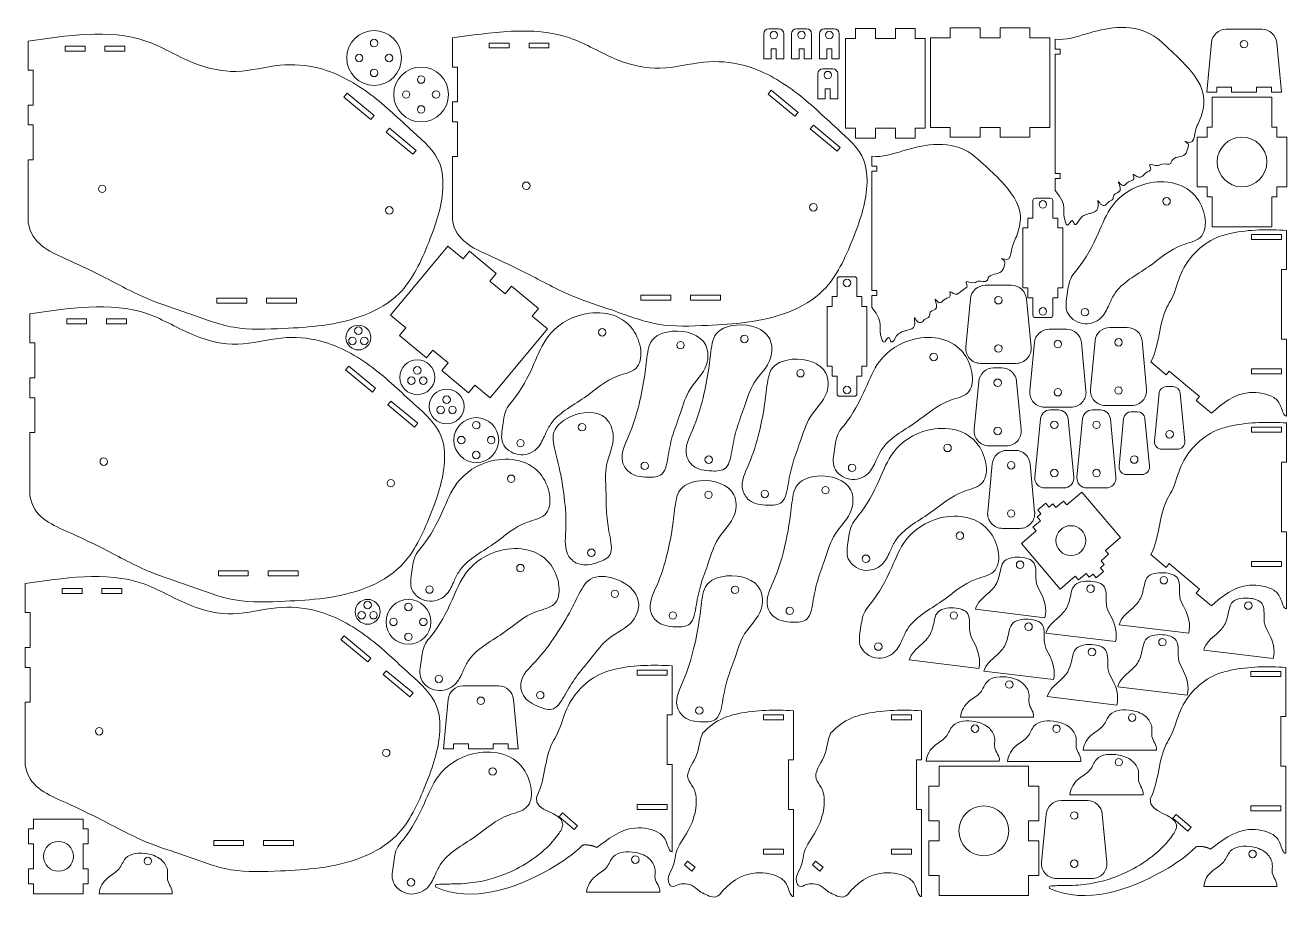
# Model space of a CAD drawing. Header units: inches. Extents: x 0.2 to 31.8, y -0.1 to 22.
import ezdxf

# ---------------------------------------------------------------- set-up
doc = ezdxf.new("R2010")
doc.units = ezdxf.units.IN
doc.header["$MEASUREMENT"] = 0

msp = doc.modelspace()

# ---------------------------------------------------------------- linework, layer by layer
at = {"color": 7, "linetype": 'Continuous', "lineweight": 15}
for p, q in [((18.835, 21.897), (19.085, 21.897)), ((19.532, 21.897), (19.782, 21.897)), ((20.229, 21.897), (20.479, 21.897)), ((21.513, 21.904), (21.013, 21.904)), ((21.013, 21.654), (21.013, 21.904)), ((21.513, 21.904), (21.513, 21.654)), ((22.513, 21.904), (22.013, 21.904)), ((22.013, 21.654), (22.013, 21.904)), ((22.513, 21.904), (22.513, 21.654)), ((23.393, 21.673), (23.393, 21.923)), ((24.143, 21.923), (23.393, 21.923)), ((24.143, 21.923), (24.143, 21.673)), ((25.393, 21.923), (24.643, 21.923)), ((24.643, 21.673), (24.643, 21.923)), ((25.393, 21.923), (25.393, 21.673)), ((30.325, 21.888), (31.217, 21.888)), ((0.236, 21.591), (0.236, 20.859)), ((10.887, 21.668), (10.887, 20.937)), ((18.71, 21.772), (18.71, 21.147)), ((19.21, 21.772), (19.21, 21.147)), ((19.407, 21.772), (19.407, 21.147)), ((19.907, 21.772), (19.907, 21.147)), ((20.104, 21.772), (20.104, 21.147)), ((20.604, 21.772), (20.604, 21.147)), ((20.763, 21.654), (21.013, 21.654)), ((20.763, 21.654), (20.763, 19.404)), ((21.513, 21.654), (22.013, 21.654)), ((22.513, 21.654), (22.763, 21.654)), ((22.763, 21.654), (22.763, 19.404)), ((22.893, 21.673), (23.393, 21.673)), ((22.893, 21.673), (22.893, 19.423)), ((24.143, 21.673), (24.643, 21.673)), ((25.393, 21.673), (25.893, 21.673)), ((25.893, 21.673), (25.893, 19.423)), ((26.031, 21.639), (26.031, 21.389)), ((29.834, 20.303), (29.952, 21.548)), ((31.709, 20.303), (31.591, 21.548)), ((1.162, 21.339), (1.162, 21.464)), ((1.162, 21.464), (1.662, 21.464)), ((1.662, 21.339), (1.162, 21.339)), ((1.662, 21.339), (1.662, 21.464)), ((2.162, 21.339), (2.162, 21.464)), ((2.162, 21.464), (2.662, 21.464)), ((2.662, 21.339), (2.162, 21.339)), ((2.662, 21.339), (2.662, 21.464)), ((11.813, 21.416), (11.813, 21.541)), ((11.813, 21.541), (12.313, 21.541)), ((12.313, 21.416), (11.813, 21.416)), ((12.313, 21.416), (12.313, 21.541)), ((12.813, 21.416), (12.813, 21.541)), ((12.813, 21.541), (13.313, 21.541)), ((13.313, 21.416), (12.813, 21.416)), ((13.313, 21.416), (13.313, 21.541)), ((18.897, 21.147), (18.897, 21.397)), ((18.897, 21.397), (19.022, 21.397)), ((19.022, 21.147), (19.022, 21.397)), ((19.595, 21.147), (19.595, 21.397)), ((19.595, 21.397), (19.72, 21.397)), ((19.72, 21.147), (19.72, 21.397)), ((20.292, 21.147), (20.292, 21.397)), ((20.292, 21.397), (20.417, 21.397)), ((20.417, 21.147), (20.417, 21.397)), ((26.031, 21.389), (26.156, 21.389)), ((26.031, 21.264), (26.156, 21.264)), ((26.031, 21.264), (26.031, 18.264)), ((26.156, 21.389), (26.156, 21.264)), ((10.887, 20.937), (11.012, 20.937)), ((11.012, 20.062), (11.012, 20.937)), ((18.71, 21.147), (18.897, 21.147)), ((19.022, 21.147), (19.21, 21.147)), ((19.407, 21.147), (19.595, 21.147)), ((19.72, 21.147), (19.907, 21.147)), ((20.104, 21.147), (20.292, 21.147)), ((20.417, 21.147), (20.604, 21.147)), ((0.236, 20.859), (0.361, 20.859)), ((0.361, 19.984), (0.361, 20.859)), ((20.066, 20.766), (20.066, 20.141)), ((20.191, 20.891), (20.441, 20.891)), ((20.566, 20.766), (20.566, 20.141)), ((18.896, 20.355), (18.816, 20.259)), ((19.569, 19.797), (18.896, 20.355)), ((20.253, 20.141), (20.253, 20.391)), ((20.253, 20.391), (20.378, 20.391)), ((20.378, 20.141), (20.378, 20.391)), ((29.834, 20.303), (30.084, 20.303)), ((30.084, 20.428), (30.084, 20.303)), ((30.459, 20.428), (30.084, 20.428)), ((30.459, 20.303), (30.459, 20.428)), ((30.459, 20.303), (31.084, 20.303)), ((31.084, 20.428), (31.084, 20.303)), ((31.459, 20.428), (31.084, 20.428)), ((31.459, 20.303), (31.459, 20.428)), ((31.459, 20.303), (31.709, 20.303)), ((0.361, 19.984), (0.236, 19.984)), ((0.236, 19.984), (0.236, 19.484)), ((8.245, 20.278), (8.165, 20.182)), ((8.165, 20.182), (8.839, 19.623)), ((8.919, 19.72), (8.245, 20.278)), ((11.012, 20.062), (10.887, 20.062)), ((10.887, 20.062), (10.887, 19.562)), ((18.816, 20.259), (19.489, 19.701)), ((20.066, 20.141), (20.253, 20.141)), ((20.378, 20.141), (20.566, 20.141)), ((31.469, 20.179), (29.969, 20.179)), ((29.969, 20.179), (29.969, 19.429)), ((31.469, 19.429), (31.469, 20.179)), ((8.839, 19.623), (8.919, 19.72)), ((19.489, 19.701), (19.569, 19.797)), ((0.236, 19.484), (0.361, 19.484)), ((0.361, 18.609), (0.361, 19.484)), ((9.304, 19.4), (9.224, 19.304)), ((9.977, 18.842), (9.304, 19.4)), ((10.887, 19.562), (11.012, 19.562)), ((11.012, 18.687), (11.012, 19.562)), ((19.954, 19.478), (19.874, 19.382)), ((19.874, 19.382), (20.548, 18.823)), ((20.628, 18.919), (19.954, 19.478)), ((21.013, 19.404), (20.763, 19.404)), ((21.013, 19.154), (21.013, 19.404)), ((21.513, 19.404), (21.513, 19.154)), ((22.013, 19.404), (21.513, 19.404)), ((22.013, 19.154), (22.013, 19.404)), ((22.513, 19.404), (22.513, 19.154)), ((22.763, 19.404), (22.513, 19.404)), ((23.393, 19.423), (22.893, 19.423)), ((23.393, 19.173), (23.393, 19.423)), ((24.143, 19.423), (24.143, 19.173)), ((24.643, 19.423), (24.143, 19.423)), ((24.643, 19.173), (24.643, 19.423)), ((25.393, 19.423), (25.393, 19.173)), ((25.893, 19.423), (25.393, 19.423)), ((29.844, 19.429), (29.844, 19.179)), ((29.969, 19.429), (29.844, 19.429)), ((31.594, 19.429), (31.469, 19.429)), ((31.594, 19.179), (31.594, 19.429)), ((9.224, 19.304), (9.898, 18.746)), ((21.513, 19.154), (21.013, 19.154)), ((22.513, 19.154), (22.013, 19.154)), ((24.143, 19.173), (23.393, 19.173)), ((25.393, 19.173), (24.643, 19.173)), ((29.844, 19.179), (29.594, 19.179)), ((29.594, 19.179), (29.594, 17.929)), ((31.844, 19.179), (31.594, 19.179)), ((31.844, 17.929), (31.844, 19.179)), ((9.898, 18.746), (9.977, 18.842)), ((20.548, 18.823), (20.628, 18.919)), ((21.421, 18.698), (21.421, 18.448)), ((0.361, 18.609), (0.236, 18.609)), ((0.236, 18.609), (0.236, 17.024)), ((11.012, 18.687), (10.887, 18.687)), ((10.887, 18.687), (10.887, 17.102)), ((21.421, 18.448), (21.546, 18.448)), ((21.546, 18.448), (21.546, 18.323)), ((21.421, 18.323), (21.546, 18.323)), ((21.421, 18.323), (21.421, 15.323)), ((26.031, 18.264), (26.156, 18.264)), ((26.031, 18.139), (26.156, 18.139)), ((26.031, 18.139), (26.031, 17.841)), ((26.156, 18.264), (26.156, 18.139)), ((29.594, 17.929), (29.844, 17.929)), ((29.844, 17.929), (29.844, 17.679)), ((31.594, 17.679), (31.594, 17.929)), ((31.594, 17.929), (31.844, 17.929)), ((25.467, 17.583), (25.467, 17.146)), ((25.905, 17.646), (25.53, 17.646)), ((25.967, 17.583), (25.967, 17.146)), ((29.844, 17.679), (29.969, 17.679)), ((29.969, 17.679), (29.969, 16.929)), ((31.469, 16.929), (31.469, 17.679)), ((31.469, 17.679), (31.594, 17.679)), ((25.342, 17.146), (25.467, 17.146)), ((25.342, 17.146), (25.342, 16.896)), ((26.092, 17.146), (25.967, 17.146)), ((26.092, 17.146), (26.092, 16.896)), ((25.217, 16.896), (25.342, 16.896)), ((25.217, 15.396), (25.217, 16.896)), ((26.217, 16.896), (26.092, 16.896)), ((26.217, 15.396), (26.217, 16.896)), ((29.969, 16.929), (31.469, 16.929)), ((31.837, 15.856), (31.837, 16.837)), ((31.712, 16.731), (30.962, 16.731)), ((30.962, 16.731), (30.962, 16.606)), ((31.712, 16.606), (30.962, 16.606)), ((31.712, 16.731), (31.712, 16.606)), ((10.772, 16.44), (9.337, 14.707)), ((10.772, 16.44), (11.157, 16.12)), ((11.157, 16.12), (11.317, 16.313)), ((11.317, 16.313), (11.991, 15.754)), ((31.712, 15.856), (31.712, 14.106)), ((31.712, 15.856), (31.837, 15.856)), ((11.991, 15.754), (11.831, 15.562)), ((11.831, 15.562), (12.216, 15.243)), ((20.548, 15.609), (20.548, 15.172)), ((20.986, 15.672), (20.611, 15.672)), ((21.048, 15.609), (21.048, 15.172)), ((12.216, 15.243), (12.376, 15.435)), ((12.376, 15.435), (13.049, 14.877)), ((15.622, 15.086), (15.622, 15.211)), ((15.622, 15.211), (16.372, 15.211)), ((16.372, 15.086), (16.372, 15.211)), ((16.872, 15.086), (16.872, 15.211)), ((16.872, 15.211), (17.622, 15.211)), ((17.622, 15.086), (17.622, 15.211)), ((21.421, 15.323), (21.546, 15.323)), ((21.546, 15.323), (21.546, 15.198)), ((24.933, 15.456), (24.271, 15.456)), ((25.217, 15.396), (25.342, 15.396)), ((25.342, 15.146), (25.342, 15.396)), ((26.092, 15.146), (26.092, 15.396)), ((26.217, 15.396), (26.092, 15.396)), ((4.972, 15.009), (4.972, 15.134)), ((4.972, 15.134), (5.722, 15.134)), ((5.722, 15.009), (4.972, 15.009)), ((5.722, 15.009), (5.722, 15.134)), ((6.222, 15.009), (6.222, 15.134)), ((6.222, 15.134), (6.972, 15.134)), ((6.972, 15.009), (6.222, 15.009)), ((6.972, 15.009), (6.972, 15.134)), ((16.372, 15.086), (15.622, 15.086)), ((17.622, 15.086), (16.872, 15.086)), ((20.298, 14.922), (20.423, 14.922)), ((20.298, 13.422), (20.298, 14.922)), ((20.423, 15.172), (20.548, 15.172)), ((20.423, 15.172), (20.423, 14.922)), ((21.173, 15.172), (21.048, 15.172)), ((21.173, 15.172), (21.173, 14.922)), ((21.298, 14.922), (21.173, 14.922)), ((21.298, 13.422), (21.298, 14.922)), ((21.421, 15.198), (21.546, 15.198)), ((21.421, 15.198), (21.421, 14.9)), ((23.897, 15.116), (23.783, 13.906)), ((25.421, 13.906), (25.307, 15.116)), ((25.342, 15.146), (25.467, 15.146)), ((25.467, 14.708), (25.467, 15.146)), ((25.967, 14.708), (25.967, 15.146)), ((26.092, 15.146), (25.967, 15.146)), ((0.275, 14.741), (0.275, 14.01)), ((1.201, 14.489), (1.201, 14.614)), ((1.201, 14.614), (1.701, 14.614)), ((1.701, 14.489), (1.701, 14.614)), ((2.201, 14.489), (2.201, 14.614)), ((2.201, 14.614), (2.701, 14.614)), ((2.701, 14.489), (2.701, 14.614)), ((9.721, 14.388), (9.337, 14.707)), ((13.049, 14.877), (12.89, 14.685)), ((12.89, 14.685), (13.275, 14.365)), ((25.905, 14.646), (25.53, 14.646)), ((1.701, 14.489), (1.201, 14.489)), ((2.701, 14.489), (2.201, 14.489)), ((9.562, 14.196), (9.721, 14.388)), ((13.275, 14.365), (11.839, 12.633)), ((26.312, 14.356), (25.879, 14.356)), ((27.835, 14.399), (27.402, 14.399)), ((0.275, 14.01), (0.4, 14.01)), ((0.4, 13.135), (0.4, 14.01)), ((9.562, 14.196), (10.236, 13.637)), ((25.505, 14.017), (25.391, 12.807)), ((26.8, 12.807), (26.685, 14.017)), ((27.029, 14.059), (26.914, 12.849)), ((28.323, 12.849), (28.208, 14.059)), ((31.712, 14.106), (31.837, 14.106)), ((31.837, 12.169), (31.837, 14.106)), ((10.395, 13.83), (10.236, 13.637)), ((10.78, 13.511), (10.395, 13.83)), ((8.284, 13.428), (8.204, 13.332)), ((8.204, 13.332), (8.878, 12.774)), ((8.957, 12.87), (8.284, 13.428)), ((10.621, 13.318), (10.78, 13.511)), ((10.621, 13.318), (11.294, 12.76)), ((20.298, 13.422), (20.423, 13.422)), ((20.423, 13.172), (20.423, 13.422)), ((21.173, 13.172), (21.173, 13.422)), ((21.298, 13.422), (21.173, 13.422)), ((24.156, 13.496), (25.048, 13.496)), ((24.686, 13.384), (24.482, 13.384)), ((28.432, 13.533), (28.813, 13.209)), ((31.712, 13.356), (30.962, 13.356)), ((30.962, 13.231), (30.962, 13.356)), ((31.712, 13.231), (31.712, 13.356)), ((0.4, 13.135), (0.275, 13.135)), ((0.275, 13.135), (0.275, 12.635)), ((20.423, 13.172), (20.548, 13.172)), ((20.548, 12.734), (20.548, 13.172)), ((21.048, 12.734), (21.048, 13.172)), ((21.173, 13.172), (21.048, 13.172)), ((24.109, 13.044), (23.994, 11.834)), ((25.174, 11.834), (25.059, 13.044)), ((28.894, 13.304), (28.813, 13.209)), ((28.894, 13.304), (29.651, 12.661)), ((31.712, 13.231), (30.962, 13.231)), ((8.878, 12.774), (8.957, 12.87)), ((11.454, 12.952), (11.294, 12.76)), ((11.839, 12.633), (11.454, 12.952)), ((28.636, 12.745), (28.522, 11.545)), ((28.981, 12.915), (28.822, 12.915)), ((29.282, 11.545), (29.168, 12.745)), ((0.275, 12.635), (0.4, 12.635)), ((0.4, 11.76), (0.4, 12.635)), ((9.342, 12.551), (9.263, 12.454)), ((9.263, 12.454), (9.936, 11.896)), ((10.016, 11.992), (9.342, 12.551)), ((20.986, 12.672), (20.611, 12.672)), ((25.764, 12.396), (26.427, 12.396)), ((27.287, 12.439), (27.95, 12.439)), ((29.651, 12.661), (29.57, 12.566)), ((29.57, 12.566), (29.952, 12.242)), ((25.656, 12.101), (25.517, 10.641)), ((26.106, 12.327), (25.905, 12.327)), ((26.494, 10.641), (26.355, 12.101)), ((26.714, 12.101), (26.575, 10.641)), ((27.164, 12.327), (26.963, 12.327)), ((27.552, 10.641), (27.413, 12.101)), ((27.747, 12.111), (27.633, 10.911)), ((28.093, 12.28), (27.934, 12.28)), ((28.393, 10.911), (28.279, 12.111)), ((0.4, 11.76), (0.275, 11.76)), ((0.275, 11.76), (0.275, 10.174)), ((9.936, 11.896), (10.016, 11.992)), ((31.712, 11.894), (30.962, 11.894)), ((30.962, 11.894), (30.962, 11.769)), ((31.712, 11.769), (30.962, 11.769)), ((31.712, 11.894), (31.712, 11.769)), ((31.837, 11.019), (31.837, 12)), ((24.367, 11.424), (24.801, 11.424)), ((25.024, 11.312), (24.821, 11.312)), ((28.709, 11.34), (29.095, 11.34)), ((24.447, 10.973), (24.333, 9.763)), ((25.512, 9.763), (25.398, 10.973)), ((31.712, 11.019), (31.712, 9.269)), ((31.712, 11.019), (31.837, 11.019)), ((27.82, 10.705), (28.206, 10.705)), ((25.766, 10.367), (26.245, 10.367)), ((26.317, 9.941), (26.698, 10.264)), ((27.67, 9.121), (26.698, 10.264)), ((26.824, 10.367), (27.303, 10.367)), ((25.789, 9.984), (25.59, 9.815)), ((25.789, 9.984), (25.87, 9.888)), ((25.87, 9.888), (25.965, 9.969)), ((25.965, 9.969), (26.046, 9.874)), ((26.046, 9.874), (26.236, 10.036)), ((26.236, 10.036), (26.317, 9.941)), ((25.466, 9.382), (25.657, 9.544)), ((25.576, 9.639), (25.671, 9.72)), ((25.657, 9.544), (25.576, 9.639)), ((25.671, 9.72), (25.59, 9.815)), ((24.706, 9.352), (25.139, 9.352)), ((25.179, 8.974), (25.547, 9.287)), ((25.547, 9.287), (25.466, 9.382)), ((31.712, 9.269), (31.837, 9.269)), ((31.837, 7.331), (31.837, 9.269)), ((26.15, 7.83), (25.179, 8.974)), ((27.67, 9.121), (27.288, 8.797)), ((27.369, 8.702), (27.179, 8.54)), ((27.288, 8.797), (27.369, 8.702)), ((28.432, 8.695), (28.813, 8.372)), ((5.011, 8.159), (5.011, 8.284)), ((5.011, 8.284), (5.761, 8.284)), ((5.761, 8.159), (5.761, 8.284)), ((6.261, 8.159), (6.261, 8.284)), ((6.261, 8.284), (7.011, 8.284)), ((7.011, 8.159), (7.011, 8.284)), ((27.245, 8.269), (27.06, 8.111)), ((27.26, 8.445), (27.165, 8.364)), ((27.165, 8.364), (27.245, 8.269)), ((27.179, 8.54), (27.26, 8.445)), ((28.894, 8.467), (28.813, 8.372)), ((28.894, 8.467), (29.651, 7.824)), ((31.712, 8.519), (30.962, 8.519)), ((30.962, 8.394), (30.962, 8.519)), ((31.712, 8.394), (30.962, 8.394)), ((31.712, 8.394), (31.712, 8.519)), ((0.159, 7.969), (0.159, 7.237)), ((5.761, 8.159), (5.011, 8.159)), ((7.011, 8.159), (6.261, 8.159)), ((26.531, 8.154), (26.15, 7.83)), ((26.612, 8.059), (26.531, 8.154)), ((26.803, 8.221), (26.612, 8.059)), ((26.883, 8.125), (26.803, 8.221)), ((26.979, 8.206), (26.883, 8.125)), ((27.06, 8.111), (26.979, 8.206)), ((1.085, 7.717), (1.085, 7.842)), ((1.085, 7.842), (1.585, 7.842)), ((1.585, 7.717), (1.085, 7.717)), ((1.585, 7.717), (1.585, 7.842)), ((2.085, 7.717), (2.085, 7.842)), ((2.085, 7.842), (2.585, 7.842)), ((2.585, 7.717), (2.085, 7.717)), ((2.585, 7.717), (2.585, 7.842)), ((29.651, 7.824), (29.57, 7.728)), ((29.57, 7.728), (29.952, 7.405)), ((24.025, 7.321), (25.771, 7.11)), ((0.159, 7.237), (0.284, 7.237)), ((0.284, 6.362), (0.284, 7.237)), ((8.168, 6.656), (8.088, 6.56)), ((8.841, 6.097), (8.168, 6.656)), ((25.794, 6.72), (27.541, 6.508)), ((27.635, 6.932), (29.381, 6.721)), ((0.284, 6.362), (0.159, 6.362)), ((0.159, 6.362), (0.159, 5.862)), ((8.088, 6.56), (8.761, 6.001)), ((8.761, 6.001), (8.841, 6.097)), ((22.362, 6.048), (24.108, 5.837)), ((29.758, 6.296), (31.504, 6.084)), ((0.159, 5.862), (0.284, 5.862)), ((0.284, 4.987), (0.284, 5.862)), ((9.226, 5.778), (9.146, 5.682)), ((9.9, 5.22), (9.226, 5.778)), ((15.529, 5.67), (15.529, 5.795)), ((15.529, 5.795), (16.279, 5.795)), ((16.279, 5.67), (16.279, 5.795)), ((16.404, 4.67), (16.404, 5.902)), ((24.237, 5.765), (25.983, 5.554)), ((30.944, 5.632), (30.944, 5.757)), ((30.944, 5.757), (31.694, 5.757)), ((31.694, 5.632), (31.694, 5.757)), ((31.819, 4.632), (31.819, 5.863)), ((9.146, 5.682), (9.82, 5.124)), ((11.156, 5.399), (12.048, 5.399)), ((15.529, 5.67), (16.279, 5.67)), ((30.944, 5.632), (31.694, 5.632)), ((9.82, 5.124), (9.9, 5.22)), ((25.83, 5.129), (27.576, 4.917)), ((27.599, 5.376), (29.346, 5.165)), ((0.284, 4.987), (0.159, 4.987)), ((0.159, 4.987), (0.159, 3.402)), ((10.665, 3.814), (10.783, 5.059)), ((12.54, 3.814), (12.421, 5.059)), ((19.453, 3.543), (19.453, 4.774)), ((22.668, 3.543), (22.668, 4.774)), ((16.279, 3.42), (16.279, 4.67)), ((16.404, 4.67), (16.279, 4.67)), ((19.203, 4.668), (18.703, 4.668)), ((18.703, 4.668), (18.703, 4.543)), ((19.203, 4.543), (18.703, 4.543)), ((19.203, 4.668), (19.203, 4.543)), ((22.418, 4.668), (21.918, 4.668)), ((21.918, 4.668), (21.918, 4.543)), ((22.418, 4.543), (21.918, 4.543)), ((22.418, 4.668), (22.418, 4.543)), ((23.648, 4.611), (25.485, 4.611)), ((31.694, 3.382), (31.694, 4.632)), ((31.819, 4.632), (31.694, 4.632)), ((10.665, 3.814), (10.915, 3.814)), ((10.915, 3.939), (10.915, 3.814)), ((11.29, 3.939), (10.915, 3.939)), ((11.29, 3.814), (11.29, 3.939)), ((11.29, 3.814), (11.915, 3.814)), ((11.915, 3.939), (11.915, 3.814)), ((12.29, 3.939), (11.915, 3.939)), ((12.29, 3.814), (12.29, 3.939)), ((12.29, 3.814), (12.54, 3.814)), ((19.328, 3.543), (19.328, 2.293)), ((19.328, 3.543), (19.453, 3.543)), ((22.543, 3.543), (22.543, 2.293)), ((22.543, 3.543), (22.668, 3.543)), ((22.786, 3.503), (24.623, 3.503)), ((24.833, 3.501), (26.67, 3.501)), ((26.734, 3.78), (28.571, 3.78)), ((16.279, 3.42), (16.404, 3.42)), ((16.404, 1.233), (16.404, 3.42)), ((23.111, 3.383), (23.111, 2.883)), ((25.361, 3.383), (23.111, 3.383)), ((25.361, 2.883), (25.361, 3.383)), ((31.694, 3.382), (31.819, 3.382)), ((31.819, 1.194), (31.819, 3.382)), ((23.111, 2.883), (22.854, 2.883)), ((22.854, 2.883), (22.854, 2.008)), ((25.615, 2.883), (25.361, 2.883)), ((25.615, 2.008), (25.615, 2.883)), ((26.398, 2.663), (28.236, 2.663)), ((15.529, 2.42), (16.279, 2.42)), ((15.529, 2.42), (15.529, 2.295)), ((15.529, 2.295), (16.279, 2.295)), ((16.279, 2.42), (16.279, 2.295)), ((19.328, 2.293), (19.453, 2.293)), ((19.453, 0.106), (19.453, 2.293)), ((22.543, 2.293), (22.668, 2.293)), ((22.668, 0.106), (22.668, 2.293)), ((26.837, 2.518), (26.175, 2.518)), ((30.944, 2.382), (31.694, 2.382)), ((30.944, 2.382), (30.944, 2.257)), ((30.944, 2.257), (31.694, 2.257)), ((31.694, 2.382), (31.694, 2.257)), ((1.618, 2.054), (0.368, 2.054)), ((0.368, 1.804), (0.368, 2.054)), ((1.618, 1.804), (1.618, 2.054)), ((13.651, 2.207), (13.57, 2.112)), ((13.946, 1.792), (13.57, 2.112)), ((13.651, 2.207), (14.027, 1.887)), ((22.854, 2.008), (23.111, 2.008)), ((23.111, 2.008), (23.111, 1.508)), ((25.361, 1.508), (25.361, 2.008)), ((25.361, 2.008), (25.615, 2.008)), ((25.801, 2.179), (25.687, 0.969)), ((27.326, 0.969), (27.211, 2.179)), ((29.067, 2.168), (28.986, 2.073)), ((29.362, 1.753), (28.986, 2.073)), ((29.067, 2.168), (29.443, 1.848)), ((0.243, 1.429), (0.243, 1.804)), ((0.368, 1.804), (0.243, 1.804)), ((1.618, 1.804), (1.743, 1.804)), ((1.743, 1.804), (1.743, 1.429)), ((14.027, 1.887), (13.946, 1.792)), ((29.443, 1.848), (29.362, 1.753)), ((0.368, 1.429), (0.243, 1.429)), ((0.368, 0.804), (0.368, 1.429)), ((1.618, 0.804), (1.618, 1.429)), ((1.618, 1.429), (1.743, 1.429)), ((4.894, 1.387), (4.894, 1.512)), ((4.894, 1.512), (5.644, 1.512)), ((5.644, 1.387), (4.894, 1.387)), ((5.644, 1.387), (5.644, 1.512)), ((6.144, 1.387), (6.144, 1.512)), ((6.144, 1.512), (6.894, 1.512)), ((6.894, 1.387), (6.144, 1.387)), ((6.894, 1.387), (6.894, 1.512)), ((19.203, 1.293), (18.703, 1.293)), ((18.703, 1.168), (18.703, 1.293)), ((19.203, 1.168), (19.203, 1.293)), ((22.418, 1.293), (21.918, 1.293)), ((21.918, 1.168), (21.918, 1.293)), ((22.418, 1.168), (22.418, 1.293)), ((23.111, 1.508), (22.854, 1.508)), ((22.854, 1.508), (22.854, 0.633)), ((25.615, 1.508), (25.361, 1.508)), ((25.615, 0.633), (25.615, 1.508)), ((16.715, 0.903), (16.796, 0.999)), ((16.981, 0.841), (16.796, 0.999)), ((19.203, 1.168), (18.703, 1.168)), ((19.93, 0.903), (20.01, 0.999)), ((20.196, 0.841), (20.01, 0.999)), ((22.418, 1.168), (21.918, 1.168)), ((0.368, 0.804), (0.243, 0.804)), ((0.243, 0.429), (0.243, 0.804)), ((1.618, 0.804), (1.743, 0.804)), ((1.743, 0.429), (1.743, 0.804)), ((16.715, 0.903), (16.9, 0.746)), ((16.981, 0.841), (16.9, 0.746)), ((19.93, 0.903), (20.115, 0.746)), ((20.196, 0.841), (20.115, 0.746)), ((0.368, 0.429), (0.243, 0.429)), ((0.368, 0.179), (0.368, 0.429)), ((1.618, 0.179), (1.618, 0.429)), ((1.618, 0.429), (1.743, 0.429)), ((22.854, 0.633), (23.111, 0.633)), ((23.111, 0.633), (23.111, 0.133)), ((25.361, 0.133), (25.361, 0.633)), ((25.361, 0.633), (25.615, 0.633)), ((26.06, 0.558), (26.952, 0.558)), ((29.758, 0.356), (31.595, 0.356)), ((1.618, 0.179), (0.368, 0.179)), ((2.012, 0.179), (3.849, 0.179)), ((14.257, 0.215), (16.094, 0.215)), ((23.111, 0.133), (25.361, 0.133))]:
    msp.add_line(p, q, dxfattribs=at)
for centre, radius in [((8.921, 21.165), 0.688), ((8.921, 21.54), 0.0938), ((18.96, 21.741), 0.0938), ((19.657, 21.741), 0.0938), ((20.354, 21.741), 0.0938), ((30.771, 21.513), 0.0938), ((8.546, 21.165), 0.0938), ((9.296, 21.165), 0.0938), ((10.102, 20.248), 0.688), ((8.921, 20.79), 0.0938), ((10.102, 20.623), 0.0938), ((20.316, 20.735), 0.0938), ((9.727, 20.248), 0.0938), ((10.477, 20.248), 0.0938), ((10.102, 19.873), 0.0938), ((30.719, 18.554), 0.625), ((2.092, 17.879), 0.0938), ((12.743, 17.956), 0.0938), ((9.304, 17.338), 0.0938), ((19.954, 17.416), 0.0938), ((25.717, 17.489), 0.0938), ((28.825, 17.565), 0.0938), ((20.798, 15.516), 0.0938), ((24.602, 15.081), 0.0938), ((25.717, 14.802), 0.0938), ((26.775, 14.782), 0.0938), ((8.526, 14.145), 0.312), ((8.526, 14.317), 0.0938), ((14.649, 14.276), 0.0938), ((8.377, 14.059), 0.0938), ((8.675, 14.059), 0.0938), ((16.616, 13.952), 0.0938), ((18.222, 14.109), 0.0938), ((24.602, 13.871), 0.0938), ((26.095, 13.981), 0.0938), ((27.619, 14.024), 0.0938), ((22.977, 13.657), 0.0938), ((10.006, 13.148), 0.438), ((10.006, 13.32), 0.0938), ((19.632, 13.248), 0.0938), ((9.858, 13.062), 0.0938), ((10.155, 13.062), 0.0938), ((24.584, 13.009), 0.0938), ((10.742, 12.413), 0.438), ((10.742, 12.585), 0.0938), ((20.798, 12.828), 0.0938), ((26.095, 12.771), 0.0938), ((27.619, 12.814), 0.0938), ((10.594, 12.327), 0.0938), ((10.891, 12.327), 0.0938), ((11.487, 11.57), 0.563), ((26.006, 11.952), 0.0938), ((27.064, 11.952), 0.0938), ((11.487, 11.945), 0.0938), ((14.144, 11.893), 0.0937), ((24.584, 11.799), 0.0938), ((28.902, 11.715), 0.0938), ((11.112, 11.57), 0.0938), ((11.862, 11.57), 0.0938), ((12.598, 11.492), 0.0938), ((23.325, 11.373), 0.0938), ((2.131, 11.029), 0.0938), ((11.487, 11.195), 0.0938), ((17.325, 11.078), 0.0938), ((28.013, 11.08), 0.0938), ((15.719, 10.922), 0.0938), ((20.926, 10.873), 0.0938), ((24.923, 10.937), 0.0938), ((26.006, 10.742), 0.0938), ((27.064, 10.742), 0.0938), ((9.342, 10.488), 0.0938), ((12.364, 10.599), 0.0938), ((17.321, 10.196), 0.0938), ((18.735, 10.217), 0.0938), ((20.258, 10.313), 0.0938), ((24.923, 9.727), 0.0938), ((23.635, 9.168), 0.0938), ((26.422, 9.045), 0.375), ((14.377, 8.741), 0.0937), ((21.275, 8.59), 0.0938), ((12.596, 8.355), 0.0938), ((25.146, 8.439), 0.0938), ((26.916, 7.838), 0.0938), ((28.756, 8.05), 0.0938), ((10.313, 7.816), 0.0938), ((14.967, 7.71), 0.0937), ((17.987, 7.809), 0.0938), ((8.758, 7.257), 0.312), ((8.758, 7.429), 0.0938), ((9.783, 7.004), 0.563), ((9.783, 7.379), 0.0938), ((19.361, 7.283), 0.0938), ((30.879, 7.414), 0.0938), ((8.609, 7.171), 0.0938), ((8.907, 7.171), 0.0938), ((9.408, 7.004), 0.0938), ((10.158, 7.004), 0.0938), ((16.424, 7.165), 0.0938), ((23.483, 7.166), 0.0938), ((25.359, 6.883), 0.0938), ((9.783, 6.629), 0.0938), ((21.584, 6.384), 0.0938), ((26.951, 6.247), 0.0938), ((28.721, 6.495), 0.0938), ((10.546, 5.571), 0.0938), ((24.875, 5.432), 0.0938), ((11.602, 5.024), 0.0938), ((13.094, 5.165), 0.0937), ((17.09, 4.778), 0.0938), ((27.961, 4.6), 0.0938), ((2.015, 4.257), 0.0938), ((24.013, 4.323), 0.0938), ((26.06, 4.321), 0.0938), ((9.226, 3.716), 0.0938), ((27.625, 3.483), 0.0938), ((11.899, 3.247), 0.0938), ((24.236, 1.758), 0.625), ((26.506, 2.143), 0.0938), ((0.993, 1.117), 0.375), ((30.985, 1.176), 0.0938), ((3.239, 0.999), 0.0938), ((15.484, 1.035), 0.0938), ((26.506, 0.933), 0.0938), ((9.848, 0.463), 0.0938)]:
    msp.add_circle(centre, radius, dxfattribs=at)
for centre, radius, start, end in [((18.835, 21.772), 0.125, 90, 180), ((19.085, 21.772), 0.125, 0, 90), ((19.532, 21.772), 0.125, 90, 180), ((19.782, 21.772), 0.125, 0, 90), ((20.229, 21.772), 0.125, 90, 180), ((20.479, 21.772), 0.125, 0, 90), ((30.325, 21.513), 0.375, 90, 174.583), ((31.217, 21.513), 0.375, 5.417, 90), ((20.191, 20.766), 0.125, 90, 180), ((20.441, 20.766), 0.125, 0, 90), ((25.53, 17.583), 0.0625, 90, 180), ((25.905, 17.583), 0.0625, 0, 90), ((20.611, 15.609), 0.0625, 90, 180), ((20.986, 15.609), 0.0625, 0, 90), ((24.271, 15.081), 0.375, 90, 174.583), ((24.933, 15.081), 0.375, 5.417, 90), ((25.53, 14.708), 0.0625, 180, 270), ((25.905, 14.708), 0.0625, 270, 0), ((25.879, 13.981), 0.375, 90, 174.583), ((26.312, 13.981), 0.375, 5.417, 90), ((27.402, 14.024), 0.375, 90, 174.583), ((27.835, 14.024), 0.375, 5.417, 90), ((24.156, 13.871), 0.375, 174.583, 270), ((25.048, 13.871), 0.375, 270, 5.417), ((24.482, 13.009), 0.375, 90, 174.583), ((24.686, 13.009), 0.375, 5.417, 90), ((20.611, 12.734), 0.0625, 180, 270), ((20.986, 12.734), 0.0625, 270, 0), ((25.764, 12.771), 0.375, 174.583, 270), ((26.427, 12.771), 0.375, 270, 5.417), ((27.287, 12.814), 0.375, 174.583, 270), ((27.95, 12.814), 0.375, 270, 5.417), ((28.822, 12.727), 0.188, 90, 174.583), ((28.981, 12.727), 0.188, 5.417, 90), ((25.905, 12.077), 0.25, 90, 174.583), ((26.106, 12.077), 0.25, 5.417, 90), ((26.963, 12.077), 0.25, 90, 174.583), ((27.164, 12.077), 0.25, 5.417, 90), ((27.934, 12.093), 0.188, 90, 174.583), ((28.093, 12.093), 0.188, 5.417, 90), ((24.367, 11.799), 0.375, 174.583, 270), ((24.801, 11.799), 0.375, 270, 5.417), ((28.709, 11.527), 0.188, 174.583, 270), ((29.095, 11.527), 0.188, 270, 5.417), ((24.821, 10.937), 0.375, 90, 174.583), ((25.024, 10.937), 0.375, 5.417, 90), ((27.82, 10.893), 0.188, 174.583, 270), ((28.206, 10.893), 0.188, 270, 5.417), ((25.766, 10.617), 0.25, 174.583, 270), ((26.245, 10.617), 0.25, 270, 5.417), ((26.824, 10.617), 0.25, 174.583, 270), ((27.303, 10.617), 0.25, 270, 5.417), ((24.706, 9.727), 0.375, 174.583, 270), ((25.139, 9.727), 0.375, 270, 5.417), ((11.156, 5.024), 0.375, 90, 174.583), ((12.048, 5.024), 0.375, 5.417, 90), ((26.175, 2.143), 0.375, 90, 174.583), ((26.837, 2.143), 0.375, 5.417, 90), ((26.06, 0.933), 0.375, 174.583, 270), ((26.952, 0.933), 0.375, 270, 5.417)]:
    msp.add_arc(centre, radius, start, end, dxfattribs=at)
for points, knots in [([(0.236, 17.024), (0.324, 16.498), (1.076, 16.173), (2.18, 15.658), (3.171, 15.099), (4.303, 14.754), (5.393, 14.314), (6.568, 14.369), (7.983, 14.438), (9.596, 14.935), (10.304, 16.51), (10.691, 17.608), (10.621, 18.68), (9.787, 19.397), (8.879, 20.291), (7.717, 20.952), (6.509, 21.043), (5.466, 20.731), (4.282, 21.008), (2.75, 21.994), (1.163, 21.718), (0.236, 21.591)], [0, 0, 0, 0, 0.052508, 0.094007, 0.146764, 0.187185, 0.235384, 0.285167, 0.324609, 0.407225, 0.466135, 0.521425, 0.546803, 0.588036, 0.64441, 0.70239, 0.741832, 0.785886, 0.829747, 0.881811, 1, 1, 1, 1]), ([(10.887, 17.102), (10.975, 16.576), (11.726, 16.251), (12.83, 15.735), (13.821, 15.177), (14.954, 14.831), (16.044, 14.392), (17.218, 14.446), (18.633, 14.515), (20.246, 15.012), (20.954, 16.588), (21.342, 17.686), (21.271, 18.757), (20.437, 19.475), (19.529, 20.368), (18.368, 21.029), (17.159, 21.121), (16.117, 20.808), (14.933, 21.085), (13.4, 22.072), (11.814, 21.796), (10.887, 21.668)], [0, 0, 0, 0, 0.052508, 0.094007, 0.146764, 0.187185, 0.235384, 0.285167, 0.324609, 0.407225, 0.466135, 0.521425, 0.546803, 0.588036, 0.64441, 0.70239, 0.741832, 0.785886, 0.829747, 0.881811, 1, 1, 1, 1]), ([(26.031, 17.841), (26.381, 17.402), (26.138, 17.371), (26.346, 16.894), (26.455, 17.188), (26.526, 16.877), (26.654, 17.182), (26.797, 17.234), (26.964, 17.282), (27.158, 17.328), (27.069, 17.677), (27.16, 17.471), (27.293, 17.444), (27.353, 17.563), (27.498, 17.584), (27.471, 17.776), (27.754, 17.774), (27.549, 18.159), (27.747, 17.883), (27.843, 18.084), (28.044, 18.082), (27.948, 18.305), (28.17, 18.091), (28.267, 18.289), (28.469, 18.344), (28.341, 18.55), (28.598, 18.417), (28.725, 18.549), (28.927, 18.445), (28.969, 18.702), (29.307, 18.648), (29.353, 18.885), (29.39, 19.015), (29.222, 19.102), (29.51, 18.983), (29.528, 19.358), (29.696, 19.65), (29.857, 20.315), (29.377, 20.941), (28.868, 21.41), (28.367, 21.878), (27.596, 21.988), (26.807, 21.78), (26.3, 21.607), (26.031, 21.639)], [0, 0, 0, 0, 0.07218, 0.080439, 0.095017, 0.105822, 0.122848, 0.14191, 0.150248, 0.168358, 0.185537, 0.19539, 0.205949, 0.214048, 0.226437, 0.235881, 0.253061, 0.271706, 0.283881, 0.298814, 0.312171, 0.321405, 0.33421, 0.352678, 0.366469, 0.374808, 0.393169, 0.401891, 0.421395, 0.427563, 0.459324, 0.476769, 0.483641, 0.492587, 0.503146, 0.525735, 0.559788, 0.602917, 0.689023, 0.74329, 0.787292, 0.863213, 0.931049, 1, 1, 1, 1]), ([(21.421, 14.9), (21.771, 14.46), (21.529, 14.43), (21.736, 13.953), (21.846, 14.247), (21.917, 13.936), (22.045, 14.241), (22.188, 14.293), (22.355, 14.341), (22.549, 14.387), (22.46, 14.735), (22.55, 14.53), (22.683, 14.503), (22.744, 14.622), (22.888, 14.643), (22.862, 14.835), (23.145, 14.833), (22.94, 15.218), (23.138, 14.942), (23.233, 15.143), (23.435, 15.141), (23.338, 15.364), (23.561, 15.15), (23.658, 15.348), (23.86, 15.403), (23.731, 15.609), (23.988, 15.476), (24.116, 15.607), (24.318, 15.504), (24.359, 15.761), (24.698, 15.707), (24.744, 15.944), (24.781, 16.074), (24.612, 16.161), (24.901, 16.042), (24.919, 16.417), (25.086, 16.709), (25.248, 17.374), (24.768, 18), (24.259, 18.469), (23.758, 18.936), (22.987, 19.047), (22.198, 18.838), (21.69, 18.666), (21.421, 18.698)], [0, 0, 0, 0, 0.07218, 0.080439, 0.095017, 0.105822, 0.122848, 0.14191, 0.150248, 0.168358, 0.185537, 0.19539, 0.205949, 0.214048, 0.226437, 0.235881, 0.253061, 0.271706, 0.283881, 0.298814, 0.312171, 0.321405, 0.33421, 0.352678, 0.366469, 0.374808, 0.393169, 0.401891, 0.421395, 0.427563, 0.459324, 0.476769, 0.483641, 0.492587, 0.503146, 0.525735, 0.559788, 0.602917, 0.689023, 0.74329, 0.787292, 0.863213, 0.931049, 1, 1, 1, 1]), ([(26.573, 15.847), (26.526, 15.79), (26.375, 15.618), (26.341, 15.236), (26.241, 14.747), (26.709, 14.408), (27.197, 14.575), (27.366, 14.933), (27.605, 15.484), (28.394, 15.868), (29.011, 16.461), (29.928, 16.629), (29.698, 17.98), (28.371, 18.183), (27.439, 17.575), (27.084, 16.668), (26.801, 16.127), (26.573, 15.847)], [0, 0, 0, 0, 0.02086, 0.063863, 0.106625, 0.152099, 0.197955, 0.233554, 0.26154, 0.367581, 0.464213, 0.509543, 0.602655, 0.72773, 0.825803, 0.898573, 1, 1, 1, 1]), ([(31.837, 16.837), (31.377, 16.862), (30.779, 16.86), (29.989, 16.645), (29.524, 16.307), (29.144, 15.757), (29.037, 15.243), (28.616, 14.573), (28.654, 13.953), (28.432, 13.533)], [0, 0, 0, 0, 0.256178, 0.326771, 0.450574, 0.564973, 0.689616, 0.735755, 1, 1, 1, 1]), ([(0.275, 10.174), (0.363, 9.649), (1.115, 9.324), (2.218, 8.808), (3.21, 8.25), (4.342, 7.904), (5.432, 7.465), (6.607, 7.519), (8.021, 7.588), (9.634, 8.085), (10.343, 9.661), (10.73, 10.759), (10.659, 11.83), (9.825, 12.548), (8.917, 13.441), (7.756, 14.102), (6.548, 14.194), (5.505, 13.881), (4.321, 14.158), (2.788, 15.145), (1.202, 14.869), (0.275, 14.741)], [0, 0, 0, 0, 0.052508, 0.094007, 0.146764, 0.187185, 0.235384, 0.285167, 0.324609, 0.407225, 0.466135, 0.521425, 0.546803, 0.588036, 0.64441, 0.70239, 0.741832, 0.785886, 0.829747, 0.881811, 1, 1, 1, 1]), ([(12.397, 12.558), (12.35, 12.5), (12.198, 12.329), (12.165, 11.947), (12.065, 11.457), (12.533, 11.119), (13.021, 11.286), (13.19, 11.644), (13.429, 12.194), (14.218, 12.579), (14.834, 13.172), (15.752, 13.339), (15.522, 14.691), (14.194, 14.894), (13.262, 14.286), (12.907, 13.378), (12.625, 12.838), (12.397, 12.558)], [0, 0, 0, 0, 0.02086, 0.063863, 0.106625, 0.152099, 0.197955, 0.233554, 0.26154, 0.367581, 0.464213, 0.509543, 0.602655, 0.72773, 0.825803, 0.898573, 1, 1, 1, 1]), ([(15.795, 13.777), (15.762, 13.584), (15.723, 13.153), (15.578, 12.433), (15.372, 11.737), (15.056, 11.138), (15.343, 10.68), (15.741, 10.626), (16.151, 10.641), (16.271, 10.939), (16.319, 11.278), (16.419, 11.736), (16.633, 12.273), (16.814, 12.913), (17.327, 13.339), (17.315, 14.16), (16.507, 14.409), (15.874, 14.16), (15.811, 13.866), (15.795, 13.777)], [0, 0, 0, 0, 0.062075, 0.14282, 0.234857, 0.305446, 0.33893, 0.391746, 0.4305, 0.455901, 0.486064, 0.544324, 0.605685, 0.674669, 0.755717, 0.807826, 0.906477, 0.971557, 1, 1, 1, 1]), ([(17.401, 13.934), (17.367, 13.741), (17.329, 13.31), (17.184, 12.589), (16.978, 11.894), (16.662, 11.295), (16.949, 10.836), (17.347, 10.783), (17.757, 10.798), (17.877, 11.095), (17.925, 11.435), (18.025, 11.892), (18.239, 12.43), (18.42, 13.069), (18.933, 13.496), (18.92, 14.317), (18.113, 14.566), (17.48, 14.317), (17.417, 14.022), (17.401, 13.934)], [0, 0, 0, 0, 0.062075, 0.14282, 0.234857, 0.305446, 0.33893, 0.391746, 0.4305, 0.455901, 0.486064, 0.544324, 0.605685, 0.674669, 0.755717, 0.807826, 0.906477, 0.971557, 1, 1, 1, 1]), ([(20.724, 11.939), (20.678, 11.881), (20.526, 11.71), (20.492, 11.328), (20.393, 10.838), (20.86, 10.5), (21.349, 10.666), (21.517, 11.025), (21.757, 11.575), (22.546, 11.96), (23.162, 12.553), (24.08, 12.72), (23.849, 14.071), (22.522, 14.274), (21.59, 13.667), (21.235, 12.759), (20.952, 12.219), (20.724, 11.939)], [0, 0, 0, 0, 0.02086, 0.063863, 0.106625, 0.152099, 0.197955, 0.233554, 0.26154, 0.367581, 0.464213, 0.509543, 0.602655, 0.72773, 0.825803, 0.898573, 1, 1, 1, 1]), ([(18.811, 13.073), (18.777, 12.88), (18.739, 12.449), (18.594, 11.728), (18.388, 11.033), (18.072, 10.434), (18.358, 9.975), (18.757, 9.922), (19.167, 9.937), (19.287, 10.234), (19.335, 10.574), (19.435, 11.031), (19.648, 11.569), (19.829, 12.209), (20.343, 12.635), (20.33, 13.456), (19.523, 13.705), (18.89, 13.456), (18.827, 13.161), (18.811, 13.073)], [0, 0, 0, 0, 0.062075, 0.14282, 0.234857, 0.305446, 0.33893, 0.391746, 0.4305, 0.455901, 0.486064, 0.544324, 0.605685, 0.674669, 0.755717, 0.807826, 0.906477, 0.971557, 1, 1, 1, 1]), ([(29.952, 12.242), (30.215, 12.486), (30.694, 12.874), (31.504, 12.7), (31.7, 12.463), (31.766, 12.17), (31.837, 12.169)], [0, 0, 0, 0, 0.461149, 0.724472, 0.870774, 1, 1, 1, 1]), ([(13.439, 11.439), (13.475, 11.247), (13.592, 10.83), (13.711, 10.105), (13.764, 9.381), (13.68, 8.709), (14.111, 8.382), (14.502, 8.473), (14.88, 8.632), (14.887, 8.952), (14.812, 9.287), (14.744, 9.75), (14.754, 10.328), (14.697, 10.991), (15.026, 11.571), (14.724, 12.334), (13.881, 12.282), (13.377, 11.825), (13.422, 11.527), (13.439, 11.439)], [0, 0, 0, 0, 0.062075, 0.14282, 0.234857, 0.305446, 0.33893, 0.391746, 0.4305, 0.455901, 0.486064, 0.544324, 0.605685, 0.674669, 0.755717, 0.807826, 0.906477, 0.971557, 1, 1, 1, 1]), ([(21.073, 9.656), (21.026, 9.598), (20.875, 9.426), (20.841, 9.044), (20.741, 8.555), (21.209, 8.217), (21.697, 8.383), (21.866, 8.741), (22.105, 9.292), (22.894, 9.677), (23.511, 10.269), (24.428, 10.437), (24.198, 11.788), (22.87, 11.991), (21.939, 11.383), (21.584, 10.476), (21.301, 9.935), (21.073, 9.656)], [0, 0, 0, 0, 0.02086, 0.063863, 0.106625, 0.152099, 0.197955, 0.233554, 0.26154, 0.367581, 0.464213, 0.509543, 0.602655, 0.72773, 0.825803, 0.898573, 1, 1, 1, 1]), ([(31.837, 12), (31.377, 12.025), (30.779, 12.023), (29.989, 11.807), (29.524, 11.47), (29.144, 10.92), (29.037, 10.406), (28.616, 9.736), (28.654, 9.115), (28.432, 8.695)], [0, 0, 0, 0, 0.256178, 0.326771, 0.450574, 0.564973, 0.689616, 0.735755, 1, 1, 1, 1]), ([(10.112, 8.882), (10.065, 8.824), (9.913, 8.652), (9.88, 8.27), (9.78, 7.781), (10.248, 7.443), (10.736, 7.609), (10.904, 7.967), (11.144, 8.518), (11.933, 8.903), (12.549, 9.495), (13.467, 9.663), (13.237, 11.014), (11.909, 11.217), (10.977, 10.609), (10.622, 9.702), (10.339, 9.161), (10.112, 8.882)], [0, 0, 0, 0, 0.02086, 0.063863, 0.106625, 0.152099, 0.197955, 0.233554, 0.26154, 0.367581, 0.464213, 0.509543, 0.602655, 0.72773, 0.825803, 0.898573, 1, 1, 1, 1]), ([(16.5, 10.021), (16.467, 9.828), (16.428, 9.397), (16.283, 8.676), (16.077, 7.981), (15.761, 7.382), (16.048, 6.923), (16.446, 6.87), (16.856, 6.885), (16.976, 7.182), (17.024, 7.522), (17.124, 7.979), (17.338, 8.517), (17.519, 9.156), (18.032, 9.583), (18.02, 10.404), (17.212, 10.653), (16.579, 10.404), (16.516, 10.109), (16.5, 10.021)], [0, 0, 0, 0, 0.062075, 0.14282, 0.234857, 0.305446, 0.33893, 0.391746, 0.4305, 0.455901, 0.486064, 0.544324, 0.605685, 0.674669, 0.755717, 0.807826, 0.906477, 0.971557, 1, 1, 1, 1]), ([(19.438, 10.138), (19.404, 9.945), (19.366, 9.514), (19.221, 8.794), (19.014, 8.098), (18.698, 7.499), (18.985, 7.04), (19.383, 6.987), (19.794, 7.002), (19.913, 7.3), (19.962, 7.639), (20.061, 8.096), (20.275, 8.634), (20.456, 9.274), (20.969, 9.7), (20.957, 10.521), (20.15, 10.77), (19.517, 10.521), (19.453, 10.227), (19.438, 10.138)], [0, 0, 0, 0, 0.062075, 0.14282, 0.234857, 0.305446, 0.33893, 0.391746, 0.4305, 0.455901, 0.486064, 0.544324, 0.605685, 0.674669, 0.755717, 0.807826, 0.906477, 0.971557, 1, 1, 1, 1]), ([(21.383, 7.45), (21.336, 7.392), (21.185, 7.221), (21.151, 6.839), (21.051, 6.349), (21.519, 6.011), (22.007, 6.177), (22.176, 6.536), (22.415, 7.086), (23.204, 7.471), (23.82, 8.064), (24.738, 8.231), (24.508, 9.582), (23.18, 9.785), (22.248, 9.177), (21.894, 8.27), (21.611, 7.729), (21.383, 7.45)], [0, 0, 0, 0, 0.02086, 0.063863, 0.106625, 0.152099, 0.197955, 0.233554, 0.26154, 0.367581, 0.464213, 0.509543, 0.602655, 0.72773, 0.825803, 0.898573, 1, 1, 1, 1]), ([(10.344, 6.637), (10.297, 6.579), (10.146, 6.408), (10.112, 6.026), (10.012, 5.536), (10.48, 5.198), (10.968, 5.365), (11.137, 5.723), (11.376, 6.273), (12.165, 6.658), (12.782, 7.251), (13.699, 7.418), (13.469, 8.77), (12.141, 8.973), (11.21, 8.365), (10.855, 7.457), (10.572, 6.917), (10.344, 6.637)], [0, 0, 0, 0, 0.02086, 0.063863, 0.106625, 0.152099, 0.197955, 0.233554, 0.26154, 0.367581, 0.464213, 0.509543, 0.602655, 0.72773, 0.825803, 0.898573, 1, 1, 1, 1]), ([(25.771, 7.11), (25.824, 7.328), (25.745, 7.619), (25.528, 7.968), (25.55, 8.23), (25.519, 8.557), (25.125, 8.66), (24.716, 8.595), (24.64, 8.237), (24.578, 7.95), (24.294, 7.665), (24.071, 7.5), (24.025, 7.321)], [0, 0, 0, 0, 0.174396, 0.246774, 0.327815, 0.389779, 0.493993, 0.615527, 0.677078, 0.775393, 0.855999, 1, 1, 1, 1]), ([(0.159, 3.402), (0.247, 2.876), (0.999, 2.551), (2.102, 2.036), (3.093, 1.477), (4.226, 1.132), (5.316, 0.692), (6.49, 0.747), (7.905, 0.816), (9.518, 1.313), (10.226, 2.888), (10.614, 3.986), (10.543, 5.058), (9.709, 5.775), (8.801, 6.669), (7.64, 7.329), (6.431, 7.421), (5.389, 7.109), (4.205, 7.386), (2.672, 8.372), (1.086, 8.096), (0.159, 7.969)], [0, 0, 0, 0, 0.052508, 0.094007, 0.146764, 0.187185, 0.235384, 0.285167, 0.324609, 0.407225, 0.466135, 0.521425, 0.546803, 0.588036, 0.64441, 0.70239, 0.741832, 0.785886, 0.829747, 0.881811, 1, 1, 1, 1]), ([(29.381, 6.721), (29.434, 6.939), (29.354, 7.23), (29.138, 7.579), (29.16, 7.841), (29.129, 8.168), (28.735, 8.272), (28.325, 8.206), (28.249, 7.848), (28.187, 7.561), (27.904, 7.276), (27.681, 7.111), (27.635, 6.932)], [0, 0, 0, 0, 0.174396, 0.246774, 0.327815, 0.389779, 0.493993, 0.615527, 0.677078, 0.775393, 0.855999, 1, 1, 1, 1]), ([(14.136, 7.824), (14.038, 7.654), (13.856, 7.262), (13.475, 6.633), (13.044, 6.05), (12.544, 5.593), (12.657, 5.065), (13.014, 4.879), (13.405, 4.754), (13.618, 4.993), (13.779, 5.296), (14.028, 5.692), (14.412, 6.125), (14.8, 6.665), (15.427, 6.892), (15.695, 7.668), (15.02, 8.177), (14.34, 8.158), (14.181, 7.902), (14.136, 7.824)], [0, 0, 0, 0, 0.062075, 0.14282, 0.234857, 0.305446, 0.33893, 0.391746, 0.4305, 0.455901, 0.486064, 0.544324, 0.605685, 0.674669, 0.755717, 0.807826, 0.906477, 0.971557, 1, 1, 1, 1]), ([(17.166, 7.634), (17.132, 7.441), (17.094, 7.01), (16.949, 6.289), (16.743, 5.594), (16.427, 4.995), (16.714, 4.536), (17.112, 4.483), (17.522, 4.498), (17.642, 4.795), (17.69, 5.135), (17.79, 5.592), (18.004, 6.13), (18.185, 6.769), (18.698, 7.196), (18.685, 8.017), (17.878, 8.266), (17.245, 8.017), (17.182, 7.722), (17.166, 7.634)], [0, 0, 0, 0, 0.062075, 0.14282, 0.234857, 0.305446, 0.33893, 0.391746, 0.4305, 0.455901, 0.486064, 0.544324, 0.605685, 0.674669, 0.755717, 0.807826, 0.906477, 0.971557, 1, 1, 1, 1]), ([(27.541, 6.508), (27.593, 6.727), (27.514, 7.018), (27.297, 7.367), (27.319, 7.629), (27.288, 7.956), (26.895, 8.059), (26.485, 7.994), (26.409, 7.636), (26.347, 7.349), (26.064, 7.064), (25.841, 6.899), (25.794, 6.72)], [0, 0, 0, 0, 0.174396, 0.246774, 0.327815, 0.389779, 0.493993, 0.615527, 0.677078, 0.775393, 0.855999, 1, 1, 1, 1]), ([(29.952, 7.405), (30.215, 7.648), (30.694, 8.036), (31.504, 7.862), (31.7, 7.625), (31.766, 7.332), (31.837, 7.331)], [0, 0, 0, 0, 0.461149, 0.724472, 0.870774, 1, 1, 1, 1]), ([(31.504, 6.084), (31.557, 6.303), (31.478, 6.594), (31.261, 6.943), (31.283, 7.205), (31.252, 7.532), (30.858, 7.635), (30.449, 7.57), (30.373, 7.212), (30.311, 6.925), (30.028, 6.64), (29.804, 6.474), (29.758, 6.296)], [0, 0, 0, 0, 0.174396, 0.246774, 0.327815, 0.389779, 0.493993, 0.615527, 0.677078, 0.775393, 0.855999, 1, 1, 1, 1]), ([(24.108, 5.837), (24.161, 6.055), (24.081, 6.346), (23.865, 6.695), (23.887, 6.957), (23.855, 7.284), (23.462, 7.388), (23.052, 7.322), (22.976, 6.964), (22.914, 6.677), (22.631, 6.392), (22.408, 6.227), (22.362, 6.048)], [0, 0, 0, 0, 0.174396, 0.246774, 0.327815, 0.389779, 0.493993, 0.615527, 0.677078, 0.775393, 0.855999, 1, 1, 1, 1]), ([(25.983, 5.554), (26.036, 5.772), (25.957, 6.063), (25.74, 6.413), (25.762, 6.675), (25.731, 7.001), (25.338, 7.105), (24.928, 7.039), (24.852, 6.682), (24.79, 6.394), (24.507, 6.109), (24.284, 5.944), (24.237, 5.765)], [0, 0, 0, 0, 0.174396, 0.246774, 0.327815, 0.389779, 0.493993, 0.615527, 0.677078, 0.775393, 0.855999, 1, 1, 1, 1]), ([(29.346, 5.165), (29.398, 5.383), (29.319, 5.674), (29.102, 6.024), (29.124, 6.286), (29.093, 6.612), (28.7, 6.716), (28.29, 6.651), (28.214, 6.293), (28.152, 6.006), (27.869, 5.72), (27.646, 5.555), (27.599, 5.376)], [0, 0, 0, 0, 0.174396, 0.246774, 0.327815, 0.389779, 0.493993, 0.615527, 0.677078, 0.775393, 0.855999, 1, 1, 1, 1]), ([(27.576, 4.917), (27.629, 5.136), (27.55, 5.427), (27.333, 5.776), (27.355, 6.038), (27.324, 6.365), (26.93, 6.468), (26.521, 6.403), (26.445, 6.045), (26.382, 5.758), (26.099, 5.473), (25.876, 5.307), (25.83, 5.129)], [0, 0, 0, 0, 0.174396, 0.246774, 0.327815, 0.389779, 0.493993, 0.615527, 0.677078, 0.775393, 0.855999, 1, 1, 1, 1]), ([(16.404, 5.902), (15.943, 5.926), (15.346, 5.924), (14.556, 5.709), (14.091, 5.372), (13.711, 4.822), (13.603, 4.308), (13.183, 3.637), (13.221, 3.017), (12.998, 2.597)], [0, 0, 0, 0, 0.256178, 0.326771, 0.450574, 0.564973, 0.689616, 0.735755, 1, 1, 1, 1]), ([(31.819, 5.863), (31.359, 5.888), (30.762, 5.886), (29.971, 5.67), (29.507, 5.333), (29.127, 4.783), (29.019, 4.269), (28.599, 3.599), (28.637, 2.978), (28.414, 2.558)], [0, 0, 0, 0, 0.256178, 0.326771, 0.450574, 0.564973, 0.689616, 0.735755, 1, 1, 1, 1]), ([(25.485, 4.611), (25.505, 4.742), (25.328, 4.901), (25.401, 5.201), (25.239, 5.493), (24.842, 5.655), (24.309, 5.63), (24.178, 5.191), (23.818, 5.022), (23.662, 4.773), (23.648, 4.611)], [0, 0, 0, 0, 0.123491, 0.193734, 0.290835, 0.427926, 0.618704, 0.723847, 0.840531, 1, 1, 1, 1]), ([(19.453, 4.774), (18.989, 4.798), (18.399, 4.798), (17.601, 4.58), (17.33, 4.374), (17.173, 4.211)], [0.5494257, 0.5494257, 0.5494257, 0.5494257, 0.8056036, 0.8761966, 1, 1, 1, 1]), ([(22.668, 4.774), (22.204, 4.798), (21.614, 4.798), (20.815, 4.58), (20.545, 4.374), (20.388, 4.211)], [0.5494257, 0.5494257, 0.5494257, 0.5494257, 0.8056036, 0.8761966, 1, 1, 1, 1]), ([(28.571, 3.78), (28.591, 3.91), (28.414, 4.069), (28.486, 4.369), (28.324, 4.662), (27.928, 4.823), (27.394, 4.798), (27.264, 4.36), (26.903, 4.19), (26.748, 3.942), (26.734, 3.78)], [0, 0, 0, 0, 0.123491, 0.193734, 0.290835, 0.427926, 0.618704, 0.723847, 0.840531, 1, 1, 1, 1]), ([(24.623, 3.503), (24.643, 3.633), (24.466, 3.792), (24.539, 4.092), (24.377, 4.385), (23.98, 4.547), (23.447, 4.522), (23.316, 4.083), (22.956, 3.913), (22.8, 3.665), (22.786, 3.503)], [0, 0, 0, 0, 0.123491, 0.193734, 0.290835, 0.427926, 0.618704, 0.723847, 0.840531, 1, 1, 1, 1]), ([(26.67, 3.501), (26.69, 3.631), (26.513, 3.79), (26.586, 4.09), (26.424, 4.382), (26.027, 4.544), (25.494, 4.519), (25.363, 4.08), (25.003, 3.911), (24.848, 3.662), (24.833, 3.501)], [0, 0, 0, 0, 0.123491, 0.193734, 0.290835, 0.427926, 0.618704, 0.723847, 0.840531, 1, 1, 1, 1]), ([(17.173, 4.211), (17.103, 4.071), (17.083, 3.606), (16.684, 3.152), (17.02, 2.78), (17.029, 2.295), (16.842, 1.744), (16.493, 1.33), (16.477, 0.854), (16.228, 0.558), (16.407, 0.324), (16.55, 0.419), (16.716, 0.43), (16.92, 0.413), (17.068, 0.244), (17.306, 0.135), (17.473, 0.047), (17.597, 0.154)], [0, 0, 0, 0, 0.114205, 0.223624, 0.27087, 0.365219, 0.477902, 0.593513, 0.648017, 0.743465, 0.757288, 0.792685, 0.815193, 0.853743, 0.899322, 0.933315, 1, 1, 1, 1]), ([(20.388, 4.211), (20.318, 4.071), (20.298, 3.606), (19.899, 3.152), (20.235, 2.78), (20.244, 2.295), (20.057, 1.744), (19.708, 1.33), (19.692, 0.854), (19.443, 0.558), (19.621, 0.324), (19.765, 0.419), (19.931, 0.43), (20.135, 0.413), (20.283, 0.244), (20.521, 0.135), (20.688, 0.047), (20.812, 0.154)], [0, 0, 0, 0, 0.114205, 0.223624, 0.27087, 0.365219, 0.477902, 0.593513, 0.648017, 0.743465, 0.757288, 0.792685, 0.815193, 0.853743, 0.899322, 0.933315, 1, 1, 1, 1]), ([(9.647, 1.529), (9.6, 1.471), (9.448, 1.3), (9.415, 0.918), (9.315, 0.428), (9.783, 0.09), (10.271, 0.256), (10.439, 0.615), (10.679, 1.165), (11.468, 1.55), (12.084, 2.143), (13.002, 2.31), (12.772, 3.661), (11.444, 3.864), (10.512, 3.257), (10.157, 2.349), (9.874, 1.809), (9.647, 1.529)], [0, 0, 0, 0, 0.02086, 0.063863, 0.106625, 0.152099, 0.197955, 0.233554, 0.26154, 0.367581, 0.464213, 0.509543, 0.602655, 0.72773, 0.825803, 0.898573, 1, 1, 1, 1]), ([(28.236, 2.663), (28.255, 2.793), (28.078, 2.952), (28.151, 3.252), (27.989, 3.545), (27.592, 3.706), (27.059, 3.681), (26.928, 3.243), (26.568, 3.073), (26.413, 2.825), (26.398, 2.663)], [0, 0, 0, 0, 0.123491, 0.193734, 0.290835, 0.427926, 0.618704, 0.723847, 0.840531, 1, 1, 1, 1]), ([(12.998, 2.597), (12.952, 2.222), (13.714, 2.24), (13.645, 1.814), (13.326, 1.32), (12.581, 0.768), (11.617, 0.46), (10.957, 0.416), (10.631, 0.426), (10.44, 0.404), (10.47, 0.347)], [0, 0, 0, 0, 0.196782, 0.221957, 0.252895, 0.570284, 0.776612, 0.895161, 0.978619, 1, 1, 1, 1]), ([(28.414, 2.558), (28.368, 2.184), (29.13, 2.201), (29.061, 1.776), (28.742, 1.281), (27.997, 0.73), (27.033, 0.421), (26.372, 0.377), (26.047, 0.387), (25.856, 0.365), (25.885, 0.309)], [0, 0, 0, 0, 0.196782, 0.221957, 0.252895, 0.570284, 0.776612, 0.895161, 0.978619, 1, 1, 1, 1]), ([(14.512, 1.338), (14.785, 1.532), (15.259, 1.943), (16.07, 1.764), (16.266, 1.527), (16.332, 1.234), (16.404, 1.233)], [0, 0, 0, 0, 0.461149, 0.724472, 0.870774, 1, 1, 1, 1]), ([(29.928, 1.299), (30.201, 1.494), (30.675, 1.904), (31.486, 1.725), (31.682, 1.488), (31.748, 1.195), (31.819, 1.194)], [0, 0, 0, 0, 0.461149, 0.724472, 0.870774, 1, 1, 1, 1]), ([(10.47, 0.347), (11.379, -0.06), (12.842, 0.422), (13.91, 1.156), (14.156, 1.398)], [0, 0, 0, 0, 0.742487, 1, 1, 1, 1]), ([(25.885, 0.309), (26.795, -0.099), (28.257, 0.384), (29.326, 1.118), (29.571, 1.359)], [0, 0, 0, 0, 0.742487, 1, 1, 1, 1]), ([(31.595, 0.356), (31.615, 0.487), (31.438, 0.645), (31.511, 0.945), (31.349, 1.238), (30.952, 1.4), (30.418, 1.375), (30.288, 0.936), (29.928, 0.766), (29.772, 0.518), (29.758, 0.356)], [0, 0, 0, 0, 0.123491, 0.193734, 0.290835, 0.427926, 0.618704, 0.723847, 0.840531, 1, 1, 1, 1]), ([(3.849, 0.179), (3.869, 0.31), (3.692, 0.469), (3.765, 0.768), (3.603, 1.061), (3.206, 1.223), (2.673, 1.198), (2.542, 0.759), (2.182, 0.589), (2.026, 0.341), (2.012, 0.179)], [0, 0, 0, 0, 0.123491, 0.193734, 0.290835, 0.427926, 0.618704, 0.723847, 0.840531, 1, 1, 1, 1]), ([(16.094, 0.215), (16.114, 0.345), (15.937, 0.504), (16.01, 0.804), (15.848, 1.097), (15.451, 1.258), (14.918, 1.233), (14.787, 0.795), (14.427, 0.625), (14.271, 0.376), (14.257, 0.215)], [0, 0, 0, 0, 0.123491, 0.193734, 0.290835, 0.427926, 0.618704, 0.723847, 0.840531, 1, 1, 1, 1]), ([(17.597, 0.154), (17.814, 0.437), (18.314, 0.807), (19.119, 0.637), (19.316, 0.399), (19.381, 0.107), (19.453, 0.106)], [0, 0, 0, 0, 0.461149, 0.724472, 0.870774, 1, 1, 1, 1]), ([(20.812, 0.154), (21.029, 0.437), (21.529, 0.807), (22.334, 0.637), (22.531, 0.399), (22.596, 0.107), (22.668, 0.106)], [0, 0, 0, 0, 0.461149, 0.724472, 0.870774, 1, 1, 1, 1])]:
    msp.add_open_spline(points, degree=3, knots=knots, dxfattribs=at)
for points in [[(14.156, 1.398), (14.343, 1.424), (14.512, 1.338)], [(29.571, 1.359), (29.758, 1.385), (29.928, 1.299)]]:
    msp.add_open_spline(points, degree=2, dxfattribs=at)

doc.saveas('drawing.dxf')
